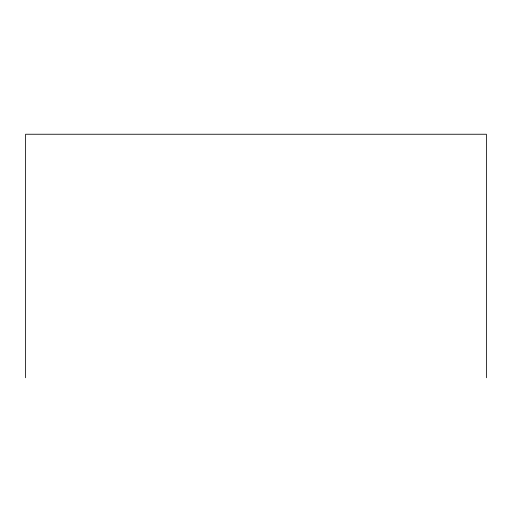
<?xml version="1.0" encoding="UTF-8"?>
<svg xmlns="http://www.w3.org/2000/svg" width="512" height="512" viewBox="0 0 512 512"><rect width="100%" height="100%" fill="white"/><g stroke="black" fill="none" stroke-linecap="round" stroke-linejoin="round"><path stroke-width="0.77" d="M486.4 377.754L486.4 134.246L25.6 134.246L25.6 377.754"/></g></svg>
